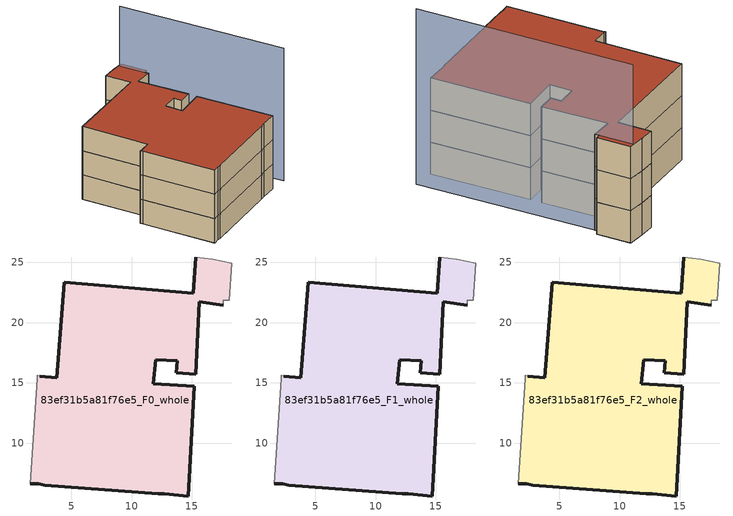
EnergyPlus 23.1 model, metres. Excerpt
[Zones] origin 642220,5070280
83ef31b5a81f76e5_F0_whole
 floor ground (EU_floor_Construction): 14.7,5.62 15.2,14.73 11.8,14.93 12,16.93 13.8,16.83 13.7,15.83 15.3,15.73 15.6,21.73 17.6,21.43 17.6,21.83 18.1,21.83 18.31,24.93 16.7,25.23 15.3,25.43 15.1,22.43 4.4,23.34 3.79,15.43 2.39,15.53 2.19,15.63 2.19,15.33 1.59,6.62 2.29,6.62 2.79,6.53 12.19,5.82 12.7,5.82 z0
 wall outside (EU_wall_Construction): 17.6,21.43 15.6,21.73 15.3,15.73 13.7,15.83 13.8,16.83 12,16.93 11.8,14.93 15.2,14.73 14.7,5.62 12.7,5.82 12.19,5.82 2.79,6.53 2.29,6.62 1.59,6.62 / 2.39,15.53 3.79,15.43 4.4,23.34 15.1,22.43 15.3,25.43 z0:3
 wall adiabatic (EU_wall_Construction): 15.3,25.43 16.7,25.23 18.31,24.93 18.1,21.83 17.6,21.83 17.6,21.43 / 1.59,6.62 2.19,15.33 2.19,15.63 2.39,15.53 z0:3
83ef31b5a81f76e5_F1_whole
 floor to 83ef31b5a81f76e5_F0_whole (EU_floor_Construction): 14.7,5.62 15.2,14.73 11.8,14.93 12,16.93 13.8,16.83 13.7,15.83 15.3,15.73 15.6,21.73 17.6,21.43 17.6,21.83 18.1,21.83 18.3,24.93 16.7,25.23 15.3,25.43 15.1,22.43 4.4,23.34 3.79,15.43 2.39,15.53 2.19,15.63 2.19,15.33 1.59,6.62 2.29,6.62 2.79,6.53 12.19,5.82 12.7,5.82 z3
 wall outside (EU_wall_Construction): 17.6,21.43 15.6,21.73 15.3,15.73 13.7,15.83 13.8,16.83 12,16.93 11.8,14.93 15.2,14.73 14.7,5.62 12.7,5.82 12.19,5.82 2.79,6.53 2.29,6.62 1.59,6.62 / 2.39,15.53 3.79,15.43 4.4,23.34 15.1,22.43 15.3,25.43 z3:6
 wall adiabatic (EU_wall_Construction): 15.3,25.43 16.7,25.23 18.31,24.93 18.1,21.83 17.6,21.83 17.6,21.43 / 1.59,6.62 2.19,15.33 2.19,15.63 2.39,15.53 z3:6
83ef31b5a81f76e5_F2_whole
 floor to 83ef31b5a81f76e5_F1_whole (EU_floor_Construction): 14.7,5.62 15.2,14.73 11.8,14.93 12,16.93 13.8,16.83 13.7,15.83 15.3,15.73 15.6,21.73 17.6,21.43 17.6,21.83 18.1,21.83 18.3,24.93 16.7,25.23 15.3,25.43 15.1,22.43 4.4,23.34 3.79,15.43 2.39,15.53 2.19,15.63 2.19,15.33 1.59,6.62 2.29,6.62 2.79,6.53 12.19,5.82 12.7,5.82 z6
 wall outside (EU_wall_Construction): 17.6,21.43 15.6,21.73 15.3,15.73 13.7,15.83 13.8,16.83 12,16.93 11.8,14.93 15.2,14.73 14.7,5.62 12.7,5.82 12.19,5.82 2.79,6.53 2.29,6.62 1.59,6.62 / 2.39,15.53 3.79,15.43 4.4,23.34 15.1,22.43 15.3,25.43 z6:9
 wall adiabatic (EU_wall_Construction): 15.3,25.43 16.7,25.23 18.31,24.93 18.1,21.83 17.6,21.83 17.6,21.43 / 1.59,6.62 2.19,15.33 2.19,15.63 2.39,15.53 z6:9
 roof outside (EU_roof_Construction): 18.31,24.93 18.1,21.83 17.6,21.83 17.6,21.43 15.6,21.73 15.3,15.73 13.7,15.83 13.8,16.83 12,16.93 11.8,14.93 15.2,14.73 14.7,5.62 12.7,5.82 12.19,5.82 2.79,6.53 2.29,6.62 1.59,6.62 2.19,15.33 2.19,15.63 2.39,15.53 3.79,15.43 4.4,23.34 15.1,22.43 15.3,25.43 16.7,25.23 z9
shading: 16.64,5.23 17.78,24.89 z0:16.4
[Building]
EU S2 Campaign: North Axis=0; Terrain=City; Solar Distribution=FullExterior
[Site:Location]
Lyon-Bron: Latitude=45.75; Longitude=5; Time Zone=1; Elevation=198
[SizingPeriod:WeatherFileDays]
AnnualSizingPeriod: Begin Month=1; Begin Day of Month=1; End Month=12; End Day of Month=31; Day of Week for Start Day=Monday; Use Weather File Daylight Saving Period=No; Use Weather File Rain and Snow Indicators=No
[MATERIAL]
EU_InternalMass_Material: Roughness=MediumRough; Thickness=0.1; Conductivity=1; Density=1800; Specific Heat=900; Thermal Absorptance=0.9; Solar Absorptance=0.7; Visible Absorptance=0.7
[MATERIAL:NOMASS] Roughness=MediumRough; Thermal Absorptance=0.9; Solar Absorptance=0.7; Visible Absorptance=0.7
Name | Thermal Resistance
EU_wall_NoMass | 0.87146
EU_roof_NoMass | 0.842276
EU_floor_NoMass | 0.496999
[CONSTRUCTION]
EU_wall_Construction: EU_wall_NoMass
EU_roof_Construction: EU_roof_NoMass
EU_floor_Construction: EU_floor_NoMass
EU_InternalMass_Construction: EU_InternalMass_Material
[ZONE] Type=1; Multiplier=1; Ceiling Height=autocalculate; Floor Area=autocalculate; Part of Total Floor Area=Yes
Name | Volume
83ef31b5a81f76e5_F0_whole | 635.648
83ef31b5a81f76e5_F1_whole; 83ef31b5a81f76e5_F2_whole | 635.649
[INTERNALMASS] Construction=EU_InternalMass_Construction; Surface Area=211.882
Name | Zone or ZoneList
83ef31b5a81f76e5_F0_whole_EU_InternalMass | 83ef31b5a81f76e5_F0_whole
83ef31b5a81f76e5_F1_whole_EU_InternalMass | 83ef31b5a81f76e5_F1_whole
83ef31b5a81f76e5_F2_whole_EU_InternalMass | 83ef31b5a81f76e5_F2_whole
[OTHEREQUIPMENT] Fuel Type=Electricity; Design Level Calculation Method=Watts/Area; Power per Zone Floor Area=1; Fraction Latent=0; Fraction Radiant=0; Fraction Lost=0; Carbon Dioxide Generation Rate=0; EndUse Subcategory=EU_Step8_InternalGains
Name | Zone or ZoneList or Space or SpaceList | Schedule
EU_Step8_InternalGain_83ef31b5a81f76e5_F0_whole_f000 | 83ef31b5a81f76e5_F0_whole | EU_Step8_GainSchedule_83ef31b5a81f76e5_F0_whole_f000
EU_Step8_InternalGain_83ef31b5a81f76e5_F1_whole_f000 | 83ef31b5a81f76e5_F1_whole | EU_Step8_GainSchedule_83ef31b5a81f76e5_F1_whole_f000
EU_Step8_InternalGain_83ef31b5a81f76e5_F2_whole_f000 | 83ef31b5a81f76e5_F2_whole | EU_Step8_GainSchedule_83ef31b5a81f76e5_F2_whole_f000
[ZONEVENTILATION:DESIGNFLOWRATE] Schedule=EU_AlwaysOn; Design Flow Rate Calculation Method=AirChanges/Hour; Air Changes per Hour=0.425; Ventilation Type=Natural; Fan Pressure Rise=0; Fan Total Efficiency=1; Constant Term Coefficient=1; Temperature Term Coefficient=0; Velocity Term Coefficient=0; Velocity Squared Term Coefficient=0; Minimum Indoor Temperature=-100; Maximum Indoor Temperature=100; Delta Temperature=-100; Minimum Outdoor Temperature=-100; Maximum Outdoor Temperature=100; Maximum Wind Speed=40
Name | Zone or ZoneList or Space or SpaceList
EU_ConstantAir_83ef31b5a81f76e5_F0_whole | 83ef31b5a81f76e5_F0_whole
EU_ConstantAir_83ef31b5a81f76e5_F1_whole | 83ef31b5a81f76e5_F1_whole
EU_ConstantAir_83ef31b5a81f76e5_F2_whole | 83ef31b5a81f76e5_F2_whole
[HVACTEMPLATE:THERMOSTAT] Constant Heating Setpoint=20; Constant Cooling Setpoint=50
EU_HeatOnly_83ef31b5a81f76e5_F0_whole; EU_HeatOnly_83ef31b5a81f76e5_F1_whole; EU_HeatOnly_83ef31b5a81f76e5_F2_whole
[HVACTEMPLATE:ZONE:IDEALLOADSAIRSYSTEM] System Availability Schedule=EU_AlwaysOn; Maximum Heating Supply Air Temperature=50; Minimum Cooling Supply Air Temperature=13; Maximum Heating Supply Air Humidity Ratio=0.0156; Minimum Cooling Supply Air Humidity Ratio=0.0077; Heating Limit=NoLimit; Cooling Limit=NoLimit; Heating Availability Schedule=EU_AlwaysOn; Cooling Availability Schedule=EU_CoolingOff; Dehumidification Control Type=ConstantSensibleHeatRatio; Cooling Sensible Heat Ratio=0.7; Dehumidification Setpoint=60; Humidification Control Type=None; Humidification Setpoint=30; Outdoor Air Method=None; Outdoor Air Flow Rate per Person=0.00944; Outdoor Air Flow Rate per Zone Floor Area=0; Outdoor Air Flow Rate per Zone=0; Demand Controlled Ventilation Type=None; Outdoor Air Economizer Type=NoEconomizer; Heat Recovery Type=None; Sensible Heat Recovery Effectiveness=0.7; Latent Heat Recovery Effectiveness=0.65
Name | Template Thermostat
83ef31b5a81f76e5_F0_whole | EU_HeatOnly_83ef31b5a81f76e5_F0_whole
83ef31b5a81f76e5_F1_whole | EU_HeatOnly_83ef31b5a81f76e5_F1_whole
83ef31b5a81f76e5_F2_whole | EU_HeatOnly_83ef31b5a81f76e5_F2_whole
[SIZING:ZONE] Zone Cooling Design Supply Air Temperature Input Method=SupplyAirTemperature; Zone Cooling Design Supply Air Temperature=13; Zone Heating Design Supply Air Temperature Input Method=SupplyAirTemperature; Zone Heating Design Supply Air Temperature=50; Zone Cooling Design Supply Air Humidity Ratio=0.008; Zone Heating Design Supply Air Humidity Ratio=0.008; Cooling Design Air Flow Method=DesignDay; Cooling Design Air Flow Rate=0; Cooling Minimum Air Flow per Zone Floor Area=0.000762; Cooling Minimum Air Flow=0; Cooling Minimum Air Flow Fraction=0.2; Heating Design Air Flow Method=DesignDay; Heating Design Air Flow Rate=0; Heating Maximum Air Flow per Zone Floor Area=0.002032; Heating Maximum Air Flow=0.141576; Heating Maximum Air Flow Fraction=0.3; Account for Dedicated Outdoor Air System=No; Dedicated Outdoor Air System Control Strategy=NeutralSupplyAir; Dedicated Outdoor Air Low Setpoint Temperature for Design=autosize; Dedicated Outdoor Air High Setpoint Temperature for Design=autosize; Zone Load Sizing Method=Sensible Load Only No Latent Load; Zone Latent Cooling Design Supply Air Humidity Ratio Input Method=HumidityRatioDifference; Zone Cooling Design Supply Air Humidity Ratio Difference=0.005; Zone Latent Heating Design Supply Air Humidity Ratio Input Method=HumidityRatioDifference; Zone Humidification Design Supply Air Humidity Ratio Difference=0.005
83ef31b5a81f76e5_F0_whole; 83ef31b5a81f76e5_F1_whole; 83ef31b5a81f76e5_F2_whole
[SCHEDULE:CONSTANT]
Name | Hourly Value
EU_AlwaysOn | 1
EU_CoolingOff | 0
[SCHEDULE:FILE] Column Number=1; Rows to Skip at Top=0; Number of Hours of Data=8760; Column Separator=Comma; Interpolate to Timestep=No; Minutes per Item=60; Adjust Schedule for Daylight Savings=Yes
Name | File
EU_Step8_GainSchedule_83ef31b5a81f76e5_F0_whole_f000 | ../../schedules/83ef31b5a81f76e5/83ef31b5a81f76e5_F0_whole_f000_gain.csv
EU_Step8_GainSchedule_83ef31b5a81f76e5_F1_whole_f000 | ../../schedules/83ef31b5a81f76e5/83ef31b5a81f76e5_F1_whole_f000_gain.csv
EU_Step8_GainSchedule_83ef31b5a81f76e5_F2_whole_f000 | ../../schedules/83ef31b5a81f76e5/83ef31b5a81f76e5_F2_whole_f000_gain.csv
